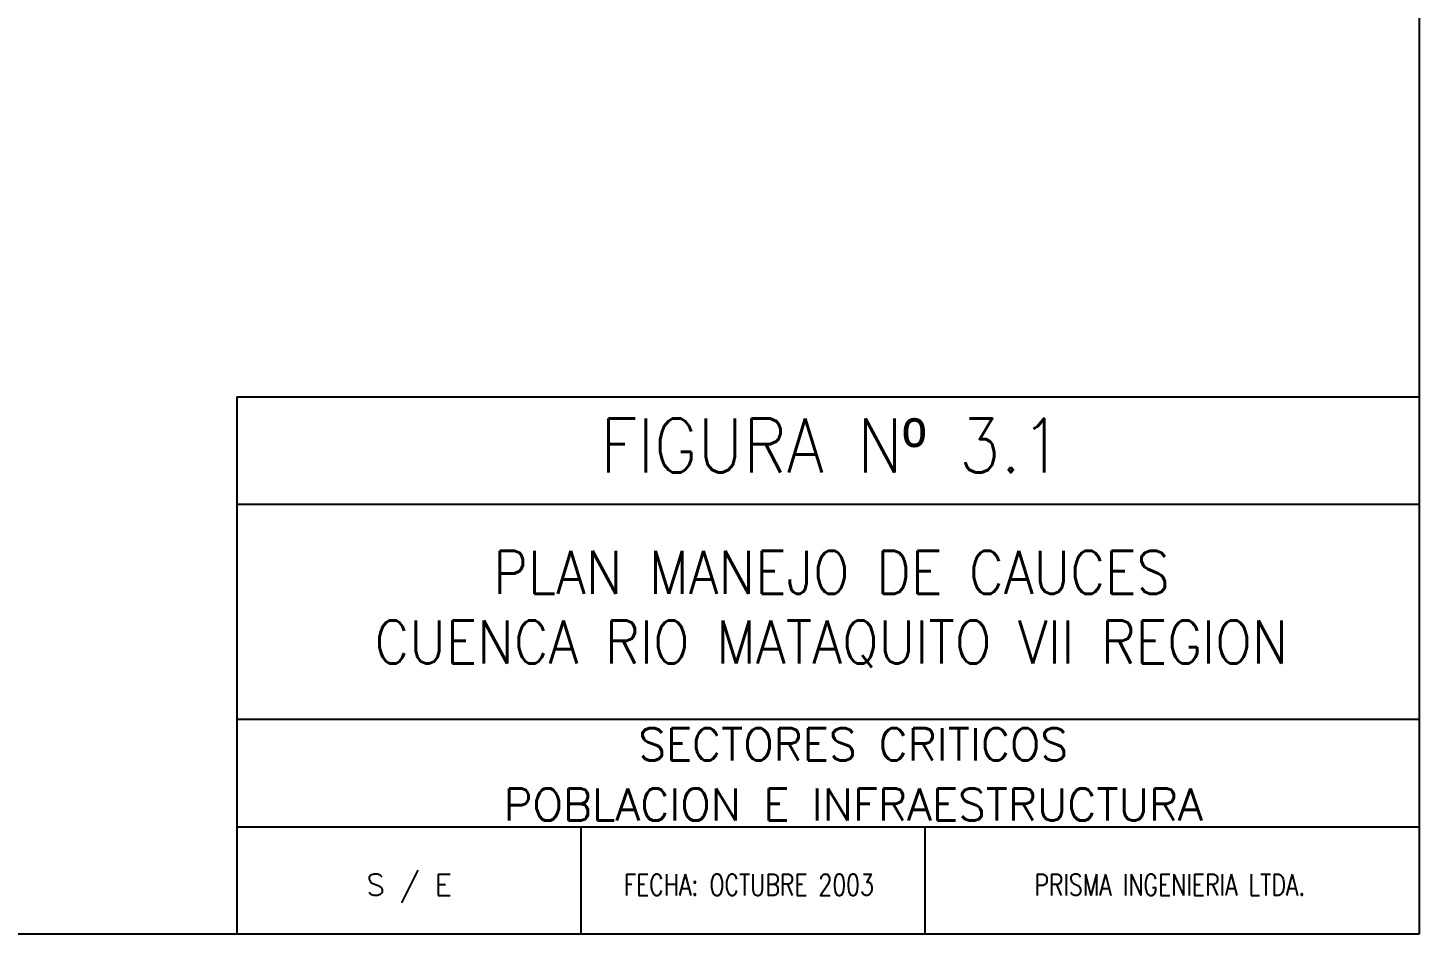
# Model space of a CAD drawing. Extents: x -178 to 82, y -263 to -69.
# Drawn here: x -26.4 to 77.1, y -263.5 to -196 of the extents above; entities that cross this region are included whole.
import ezdxf
from ezdxf.enums import TextEntityAlignment as Align

# ---------------------------------------------------------------- set-up
doc = ezdxf.new("R2010")
doc.units = 0
doc.layers.get('0').update_dxf_attribs({"linetype": 'CONTINUOUS'})
for name, color, linetype in [('2', 7, 'CONTINUOUS'), ('3', 3, 'CONTINUOUS'), ('4', 4, 'CONTINUOUS'), ('8', 8, 'CONTINUOUS')]:
    doc.layers.add(name, color=color, linetype=linetype)
doc.styles.add('ROMANS', font='romans.shx')

# ---------------------------------------------------------------- blocks, each defined once
blk = doc.blocks.new('CARTA')
at = {"layer": '8'}
for p, q in [((-69.07, 776.7), (124.93, 776.7)), ((124.93, 776.7), (124.93, 521.7))]:
    blk.add_line(p, q, dxfattribs=at)

msp = doc.modelspace()

# ---------------------------------------------------------------- linework, layer by layer
at = {"layer": '4', "color": 9}
for p, q in [((-10.85, -247.47), (77.15, -247.47)), ((-10.85, -255.47), (77.15, -255.47)), ((14.75, -255.47), (14.75, -263.47)), ((40.35, -255.47), (40.35, -263.47))]:
    msp.add_line(p, q, dxfattribs=at)
at = {"layer": '8', "color": 8}
for p, q in [((-10.85, -223.47), (77.15, -223.47)), ((-10.85, -223.47), (-10.85, -263.47)), ((-10.85, -231.47), (77.15, -231.47))]:
    msp.add_line(p, q, dxfattribs=at)

# ---------------------------------------------------------------- block references
at = {"rotation": 270}
msp.add_blockref('CARTA', (-699.56, -138.54), dxfattribs=at)

# ---------------------------------------------------------------- texts
at = {"layer": '2', "style": 'ROMANS'}
msp.add_text('S / E', height=1.6, dxfattribs=at).set_placement((1.98, -260.6), align=Align.CENTER)
at = {"layer": '2', "style": 'ROMANS', "width": 0.75}
for s, p in [('FECHA: OCTUBRE 2003', (27.25, -260.59)), ('PRISMA INGENIERIA LTDA.', (58.58, -260.6))]:
    msp.add_text(s, height=1.6, dxfattribs=at).set_placement(p, align=Align.CENTER)
at = {"layer": '3', "style": 'ROMANS'}
for s, p in [('SECTORES CRITICOS', (35.02, -250.54)), ('POBLACION E INFRAESTRUCTURA', (35.02, -255.02))]:
    msp.add_text(s, height=2.4, dxfattribs=at).set_placement(p, align=Align.CENTER)
at = {"layer": '4', "color": 9, "style": 'ROMANS', "width": 0.9}
for s, height, p in [('FIGURA Nº 3.1', 4, (33.4, -229.1)), ('PLAN MANEJO DE CAUCES', 3.2, (33.4, -238.14)), ('CUENCA RIO MATAQUITO VII REGION', 3.2, (33.4, -243.32))]:
    msp.add_text(s, height=height, dxfattribs=at).set_placement(p, align=Align.CENTER)

doc.saveas('drawing.dxf')
